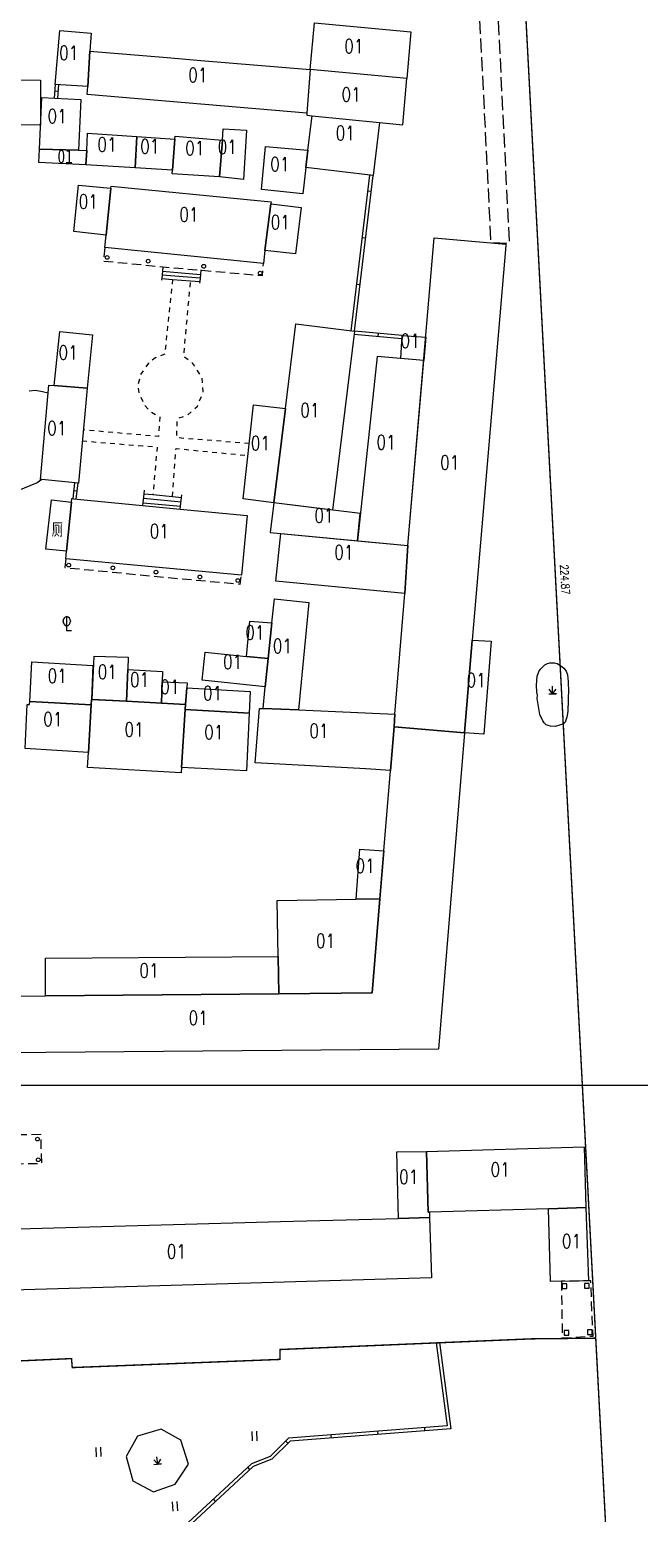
# Model space of a CAD drawing. Extents: x -9390 to -4743, y 24196 to 25839.
# Drawn here: x -8767.4 to -8637.3, y 24904.5 to 25220.8 of the extents above; entities that cross this region are included whole.
import ezdxf
from ezdxf.enums import TextEntityAlignment as Align

# ---------------------------------------------------------------- set-up
doc = ezdxf.new("R2010")
doc.units = 0
doc.header["$MEASUREMENT"] = 0
for name, pattern in [('X0', [4, 3, -1]), ('X5', [3, 2, -1]), ('X6', [2, 1, -1]), ('X87', [7, 5, -2])]:
    doc.linetypes.add(name, pattern=pattern)
doc.layers.get('0').update_dxf_attribs({"linetype": 'CONTINUOUS'})
for name, color, linetype in [('DLDW', 14, 'CONTINUOUS'), ('DLSS', 5, 'CONTINUOUS'), ('DMTZ', 5, 'CONTINUOUS'), ('JMD', 6, 'CONTINUOUS'), ('JZD', 1, 'CONTINUOUS'), ('TK', 7, 'CONTINUOUS'), ('YZH', 2, 'CONTINUOUS'), ('ZBTZ', 5, 'CONTINUOUS')]:
    doc.layers.add(name, color=color, linetype=linetype)
doc.styles.add('HZ', font='rs', dxfattribs={"width": 0.8, "bigfont": 'hztxt'})
doc.styles.add('黑体', font='SIMHEI.TTF', dxfattribs={"width": 0.8})
doc.linetypes.add('X35', pattern='A,2,[4,symbolt.shx,S=1,R=0,X=0,Y=0],2,[28,symbolt.shx,S=1,R=0,X=0,Y=0],1e-11', length=4)
doc.linetypes.add('X4', pattern='A,0,-1e-09,[149,symbolx.shx,S=0.15,R=0,X=0,Y=0],-1.6', length=1.6)

# ---------------------------------------------------------------- blocks, each defined once
blk = doc.blocks.new('GC124')
for p, q in [((0, -0.8), (-0.75, 0.2)), ((0, -0.8), (0, 0.8)), ((0, -0.8), (0.75, 0.2)), ((-0.8, -0.8), (0.75, -0.8)), ((0.8, -0.8), (0, -0.8))]:
    blk.add_line(p, q)
blk = doc.blocks.new('GC520')
for p, q in [((-0.56, -1), (-0.56, 1)), ((0.44, -1), (0.44, 1))]:
    blk.add_line(p, q)
blk = doc.blocks.new('GC143')
for q in [(-0.02, 3), (-0.02, 1.4), (0.73, 0), (0.98, 0)]:
    blk.add_line((-0.02, 0), q)
for centre, start, end in [((0.2, 2), 102.6815, 257.3194), ((-0.25, 2), 282.6804, 77.3204)]:
    blk.add_arc(centre, 1.03, start, end)
for p in [(-0.82, 2), (-0.02, 0), (0.78, 2)]:
    blk.add_point(p)

msp = doc.modelspace()

# ---------------------------------------------------------------- linework, layer by layer
at = {"linetype": 'X0', "const_width": 0.3}
msp.add_lwpolyline([(-8646.63, 24941.87), (-8660.28, 24941.73), (-8713.99, 24939.45), (-8714.01, 24937.34), (-8758.31, 24935.6), (-8758.46, 24937.52), (-8774.93, 24936.79), (-8774.91, 24935.36), (-8848.37, 24932.22), (-8850, 24980.63), (-8885.94, 24979.71), (-8907.55, 24979.15), (-8907.75, 24990.26), (-8971.37, 24988.07), (-8976.12, 25105.44)], dxfattribs=at)
at = {"layer": 'DLDW', "linetype": 'X4'}
for points in [[(-8767.48, 25143.79), (-8766.15, 25143.92), (-8764.63, 25143.66), (-8763.43, 25143.34)], [(-8764.79, 25124.87), (-8765.8, 25124.18), (-8770.11, 25122.4)]]:
    msp.add_lwpolyline(points, dxfattribs=at)
at = {"layer": 'DLSS', "linetype": 'X6', "flags": 128}
for points in [[(-8736.91, 25167.56), (-8738.59, 25151.63), (-8740.49, 25150.93), (-8742.07, 25149.73), (-8743.73, 25147.25), (-8744.3, 25145.03), (-8744.11, 25143.38), (-8742.85, 25140.71), (-8741.46, 25139.25), (-8739.63, 25138.23), (-8739.92, 25134.06), (-8755.97, 25135.46)], [(-8720.58, 25132.56), (-8736.03, 25133.79), (-8735.89, 25137.91), (-8733.93, 25138.48), (-8731.58, 25140.51), (-8730.37, 25143.56), (-8730.62, 25146.67), (-8732.58, 25149.65), (-8734.54, 25151.12), (-8733.05, 25167.24)], [(-8756.17, 25133.13), (-8740.21, 25131.82), (-8741.11, 25121.67)], [(-8736.93, 25121.28), (-8736.16, 25131.5), (-8720.84, 25130.02)]]:
    msp.add_lwpolyline(points, dxfattribs=at)
at = {"layer": 'DMTZ', "linetype": 'X35', "flags": 128}
msp.add_lwpolyline([(-8659.06, 25078.9), (-8659.19, 25079.6), (-8659.25, 25081.06), (-8659.12, 25082.97), (-8658.67, 25084.11), (-8658.35, 25084.55), (-8657.47, 25085.38), (-8656.9, 25085.69), (-8656.45, 25085.82), (-8655.44, 25085.82), (-8654.87, 25085.69), (-8654.11, 25085.25), (-8653.41, 25084.67), (-8652.97, 25084.04), (-8652.66, 25083.28), (-8652.53, 25081.82), (-8652.53, 25081.05), (-8652.47, 25080.36), (-8652.61, 25075.47), (-8652.8, 25074.26), (-8653.18, 25073.18), (-8653.37, 25072.93), (-8653.63, 25072.74), (-8655.27, 25072.23), (-8656.29, 25072.3), (-8656.79, 25072.43), (-8657.17, 25072.62), (-8657.61, 25073), (-8657.93, 25073.44), (-8658.56, 25074.84), (-8659.12, 25078.21), (-8659.06, 25078.9)], dxfattribs=at)
at = {"layer": 'JMD', "linetype": 'CONTINUOUS'}
for points in [[(-8761.97, 25209.11), (-8760.94, 25220.6), (-8754.29, 25220.02), (-8754.55, 25216.21), (-8755.01, 25208.66)], [(-8686.09, 25220.31), (-8686.94, 25210.35), (-8707.58, 25212.28), (-8706.65, 25222.23)], [(-8755.14, 25206.94), (-8755.01, 25208.66), (-8754.55, 25216.21), (-8738.09, 25214.86), (-8730.87, 25214.21), (-8707.58, 25212.28), (-8708.29, 25203.01)], [(-8686.94, 25210.35), (-8707.58, 25212.28), (-8708.29, 25203.01), (-8708.29, 25202.57), (-8707.15, 25202.44), (-8692.78, 25201.02), (-8687.78, 25200.51)], [(-8795.32, 25210.1), (-8765.06, 25210.05), (-8765.07, 25200.45), (-8795.34, 25200.5)], [(-8765.29, 25195.34), (-8764.83, 25206.32), (-8756.47, 25205.93), (-8757, 25195.07)], [(-8708.48, 25191.43), (-8708.04, 25195.07), (-8707.15, 25202.44), (-8692.78, 25201.02), (-8694.13, 25189.7)], [(-8755.42, 25191.96), (-8755.22, 25195.01), (-8755.03, 25198.75), (-8744.52, 25198.04), (-8744.91, 25191.31)], [(-8726.87, 25189.39), (-8726.28, 25197.26), (-8726.09, 25199.67), (-8721.15, 25199.34), (-8721.8, 25188.87)], [(-8765.42, 25192.48), (-8765.29, 25195.34), (-8757, 25195.07), (-8755.22, 25195.01), (-8755.42, 25191.96)], [(-8744.91, 25191.31), (-8744.52, 25198.04), (-8736.41, 25197.46), (-8736.93, 25190.86)], [(-8737, 25190.03), (-8736.93, 25190.86), (-8736.41, 25197.46), (-8736.35, 25198.09), (-8726.28, 25197.26), (-8726.87, 25189.39)], [(-8717.95, 25186.71), (-8717.11, 25195.85), (-8708.04, 25195.07), (-8708.48, 25191.43), (-8709.15, 25185.81)], [(-8757.98, 25177.74), (-8756.95, 25187.65), (-8750.05, 25187), (-8751.08, 25176.97)], [(-8751.34, 25174.37), (-8751.08, 25176.97), (-8750.05, 25187), (-8749.98, 25187.45), (-8718.08, 25184.3), (-8715.86, 25184.1), (-8715.92, 25183.66), (-8717.21, 25173.69), (-8717.53, 25170.96)], [(-8717.21, 25173.69), (-8715.92, 25183.66), (-8709.47, 25182.89), (-8710.69, 25172.99)], [(-8689.66, 25072.15), (-8689.46, 25074.88), (-8687.33, 25100.59), (-8686.68, 25110.81), (-8681.11, 25176.38), (-8665.79, 25175.09), (-8665.79, 25174.77), (-8672.97, 25090.67), (-8674.65, 25070.92)], [(-8715.31, 25119.93), (-8712.83, 25140.01), (-8710.59, 25158.09), (-8698.09, 25156.54), (-8702.81, 25118.38)], [(-8762.16, 25144.93), (-8760.93, 25156.42), (-8753.97, 25155.71), (-8755.13, 25144.35)], [(-8765.11, 25124.87), (-8763.43, 25143.34), (-8763.3, 25144.99), (-8762.16, 25144.93), (-8755.13, 25144.35), (-8757, 25124.1), (-8764.79, 25124.87)], [(-8721.87, 25120.75), (-8719.61, 25140.81), (-8712.83, 25140.01), (-8715.31, 25119.93)], [(-8763.93, 25110.02), (-8762.77, 25120.55), (-8758.47, 25120.1), (-8759.5, 25109.63)], [(-8759.69, 25107.98), (-8759.5, 25109.63), (-8758.47, 25120.1), (-8758.4, 25120.86), (-8757.96, 25120.8), (-8735.29, 25118.61), (-8720.99, 25117.26), (-8722.21, 25104.5)], [(-8714.87, 25103.22), (-8713.84, 25113.38), (-8686.68, 25110.81), (-8687.33, 25100.59)], [(-8717.58, 25076.12), (-8717.13, 25080.69), (-8716.48, 25086.72), (-8715.71, 25094.34), (-8715.19, 25099.48), (-8707.85, 25098.71), (-8710.04, 25075.79)], [(-8721.1, 25087.17), (-8720.39, 25094.73), (-8715.71, 25094.34), (-8716.48, 25086.72)], [(-8730.61, 25082.11), (-8729.97, 25088.07), (-8721.1, 25087.17), (-8716.48, 25086.72), (-8717.13, 25080.69)], [(-8674.65, 25070.92), (-8672.97, 25090.67), (-8668.92, 25090.41), (-8670.47, 25070.6)], [(-8767.35, 25077.58), (-8766.96, 25086.07), (-8753.89, 25085.22), (-8754.23, 25078.02), (-8754.3, 25076.87)], [(-8754.05, 25078.01), (-8754.05, 25078.01), (-8753.65, 25087.21), (-8746.37, 25087.01), (-8746.44, 25084.41), (-8746.7, 25077.62)], [(-8746.7, 25077.62), (-8746.44, 25084.41), (-8739.03, 25083.96), (-8739.1, 25081.8), (-8739.3, 25077.23)], [(-8739.3, 25077.23), (-8739.1, 25081.8), (-8733.78, 25081.54), (-8733.84, 25080.46), (-8734.17, 25076.97)], [(-8734.23, 25075.89), (-8734.17, 25076.97), (-8733.84, 25080.46), (-8720.36, 25079.68), (-8720.56, 25075.11)], [(-8768.38, 25067.55), (-8767.92, 25076.95), (-8767.41, 25076.95), (-8767.35, 25077.58), (-8754.3, 25076.87), (-8754.83, 25066.71)], [(-8755.03, 25063.54), (-8754.83, 25066.71), (-8754.3, 25076.87), (-8754.23, 25078.02), (-8746.7, 25077.62), (-8739.3, 25077.23), (-8734.17, 25076.97), (-8734.23, 25075.89), (-8735.02, 25063.51), (-8735.08, 25062.37)], [(-8735.02, 25063.51), (-8734.23, 25075.89), (-8720.56, 25075.11), (-8721.15, 25062.79)], [(-8719.25, 25064.51), (-8718.34, 25076.12), (-8717.58, 25076.12), (-8710.04, 25075.79), (-8689.46, 25074.88), (-8689.66, 25072.15), (-8690.43, 25062.88), (-8695.69, 25063.21)], [(-8772.34, 25014.8), (-8763.98, 25014.86), (-8714.27, 25015.3), (-8694.32, 25015.47), (-8692.7, 25035.52), (-8691.86, 25045.74), (-8690.43, 25062.88), (-8689.66, 25072.15), (-8674.65, 25070.92), (-8680.16, 25003.45), (-8772.3, 25002.68)], [(-8697.77, 25035.47), (-8696.92, 25046.13), (-8691.86, 25045.74), (-8692.7, 25035.52)], [(-8714.61, 25035.17), (-8697.77, 25035.47), (-8692.7, 25035.52), (-8694.32, 25015.47), (-8714.27, 25015.3), (-8714.38, 25023.24), (-8714.44, 25027.05)], [(-8764.03, 25022.86), (-8754.09, 25022.91), (-8714.38, 25023.24), (-8714.27, 25015.3), (-8763.98, 25014.86)], [(-8689.06, 24981.62), (-8682.73, 24981.68), (-8682.37, 24968.73), (-8682.12, 24968.73), (-8682.06, 24967.59), (-8688.71, 24967.4), (-8688.77, 24970.1)], [(-8682.73, 24981.68), (-8649.1, 24982.65), (-8648.74, 24969.7), (-8656.72, 24969.46), (-8682.12, 24968.73), (-8682.37, 24968.73)], [(-8656.72, 24969.46), (-8648.74, 24969.7), (-8648.19, 24954.08), (-8656.3, 24953.97)], [(-8802.97, 24964.25), (-8713.85, 24966.71), (-8688.71, 24967.4), (-8682.06, 24967.59), (-8681.64, 24954.7), (-8802.49, 24951.17), (-8802.91, 24963.17)]]:
    msp.add_lwpolyline(points, close=True, dxfattribs=at)
at = {"layer": 'JMD', "linetype": 'CONTINUOUS', "flags": 128}
for points in [[(-8687.9, 25155.57), (-8682.91, 25155.25), (-8683.33, 25150.27), (-8688.21, 25150.68)], [(-8697.47, 25111.83), (-8686.68, 25110.81), (-8683.33, 25150.27), (-8693.28, 25151.11)], [(-8715.31, 25119.93), (-8716.1, 25113.59), (-8697.47, 25111.83), (-8696.85, 25117.64)]]:
    msp.add_lwpolyline(points, close=True, dxfattribs=at)
at = {"layer": 'JZD', "linetype": 'X87', "const_width": 0.3, "flags": 128}
msp.add_lwpolyline([(-8667.05, 25327.53), (-8643.32, 24879.42)], dxfattribs=at)
at = {"layer": 'TK', "linetype": 'CONTINUOUS'}
msp.add_line((-9390.01, 24995.79), (-8390.01, 24995.79), dxfattribs=at)
at = {"layer": 'YZH', "linetype": 'X0', "flags": 128}
msp.add_lwpolyline([(-8667.85, 25230.62), (-8665.08, 25175.18), (-8668.95, 25175.35), (-8671.71, 25230.47)], dxfattribs=at)
at = {"layer": 'YZH', "linetype": 'CONTINUOUS', "flags": 128}
for points in [[(-8761.97, 25209.11), (-8762.18, 25206.2)], [(-8761.97, 25209.11), (-8762.18, 25206.2)], [(-8761.27, 25209.06), (-8761.48, 25206.15)], [(-8761.27, 25209.06), (-8761.48, 25206.15)], [(-8761.38, 25207.6), (-8762.08, 25207.65)], [(-8761.38, 25207.6), (-8762.08, 25207.65)], [(-8698.78, 25156.62), (-8694.83, 25189.78)], [(-8698.09, 25156.54), (-8694.13, 25189.7)], [(-8695.23, 25186.41), (-8694.54, 25186.33)], [(-8696.41, 25176.48), (-8695.72, 25176.4)], [(-8739, 25170.25), (-8739.06, 25169.28), (-8739.19, 25167.75), (-8739.26, 25167.37)], [(-8739.19, 25167.75), (-8736.91, 25167.56), (-8733.05, 25167.24), (-8731.09, 25167.11)], [(-8739.13, 25168.52), (-8731.02, 25167.87)], [(-8739.06, 25169.28), (-8730.96, 25168.63)], [(-8730.89, 25169.58), (-8730.96, 25168.63), (-8731.09, 25167.11), (-8731.15, 25166.73)], [(-8697.6, 25166.55), (-8696.9, 25166.47)], [(-8687.96, 25154.87), (-8698.15, 25155.84)], [(-8687.9, 25155.57), (-8698.09, 25156.54)], [(-8693.06, 25155.35), (-8692.99, 25156.05)], [(-8757.83, 25124.18), (-8758.21, 25120.84)], [(-8757.13, 25124.1), (-8757.52, 25120.76)], [(-8743.27, 25119.39), (-8743.21, 25119.96), (-8742.95, 25121.86), (-8742.88, 25122.62)], [(-8757.32, 25122.43), (-8758.02, 25122.51)], [(-8743.21, 25119.96), (-8735.23, 25119.25)], [(-8743.08, 25120.91), (-8735.1, 25120.14)], [(-8742.95, 25121.86), (-8741.11, 25121.67), (-8736.93, 25121.28), (-8734.97, 25121.09)], [(-8735.29, 25118.61), (-8735.23, 25119.25), (-8734.97, 25121.09), (-8734.91, 25121.6)], [(-8680.64, 24940.89), (-8678.32, 24923.17), (-8712.14, 24920.56), (-8716.12, 24916.67), (-8720.1, 24915.12), (-8757.66, 24880.25)], [(-8679.94, 24940.92), (-8677.53, 24922.53), (-8711.83, 24919.89), (-8715.73, 24916.07), (-8719.72, 24914.52), (-8757.03, 24879.88)], [(-8703, 24920.57), (-8703.05, 24921.26)], [(-8693.03, 24921.33), (-8693.08, 24922.03)], [(-8683.06, 24922.1), (-8683.11, 24922.8)], [(-8712.28, 24919.45), (-8712.77, 24919.95)], [(-8720.39, 24913.9), (-8720.87, 24914.41)], [(-8727.72, 24907.09), (-8728.19, 24907.61)]]:
    msp.add_lwpolyline(points, dxfattribs=at)
at = {"layer": 'YZH', "linetype": 'X5', "flags": 128}
for points in [[(-8751.34, 25174.37), (-8751.65, 25171.46), (-8736.78, 25170.04), (-8717.73, 25168.36), (-8717.53, 25170.96)], [(-8759.69, 25107.98), (-8759.89, 25106.14), (-8737.92, 25104.02), (-8722.47, 25102.6), (-8722.21, 25104.5)], [(-8770.72, 24979.06), (-8764.82, 24979.13), (-8764.99, 24985.25), (-8770.79, 24985.18)]]:
    msp.add_lwpolyline(points, dxfattribs=at)
msp.add_lwpolyline([(-8653.95, 24954), (-8653.78, 24941.93), (-8647.2, 24942.33), (-8647.7, 24954.11), (-8648.19, 24954.08)], close=True, dxfattribs=at)
at = {"layer": 'YZH', "linetype": 'CONTINUOUS'}
for points in [[(-8653.79, 24952.48), (-8652.79, 24952.48), (-8652.79, 24953.48), (-8653.79, 24953.48)], [(-8649.01, 24952.55), (-8648.01, 24952.55), (-8648.01, 24953.55), (-8649.01, 24953.55)], [(-8653.38, 24942.5), (-8652.38, 24942.5), (-8652.38, 24943.5), (-8653.38, 24943.5)], [(-8648.4, 24942.62), (-8647.4, 24942.62), (-8647.4, 24943.62), (-8648.4, 24943.62)]]:
    msp.add_lwpolyline(points, close=True, dxfattribs=at)
for centre in [(-8750.86, 25172.24), (-8742.1, 25171.44), (-8730.26, 25170.34), (-8718.21, 25168.9), (-8759.06, 25106.65), (-8749.63, 25106.06), (-8740.45, 25105.16), (-8731.08, 25104.13), (-8722.97, 25103.36), (-8765.74, 24984.31), (-8765.55, 24979.9)]:
    msp.add_circle(centre, 0.4, dxfattribs=at)
at = {"layer": 'ZBTZ', "linetype": 'CONTINUOUS', "flags": 128}
msp.add_lwpolyline([(-8739.34, 24922.48), (-8744.37, 24921.01), (-8746.81, 24916.68), (-8745.38, 24911.47), (-8740.98, 24909.12), (-8736.33, 24910.78), (-8733.53, 24915.04), (-8735.17, 24920.16), (-8739.34, 24922.48)], dxfattribs=at)

# ---------------------------------------------------------------- block references
at = {"layer": 'ZBTZ', "linetype": 'CONTINUOUS'}
for name, p in [('GC143', (-8759.45, 25092.68)), ('GC124', (-8655.82, 25080.02))]:
    msp.add_blockref(name, p, dxfattribs=at)
for name, p, rotation in [('GC520', (-8719.35, 24921), 2.361091808748585), ('GC520', (-8752.61, 24917.61), 2.361091808748585), ('GC124', (-8740.16, 24915.8), 5.718931442046469), ('GC520', (-8736.29, 24906.02), 2.361091808748585)]:
    msp.add_blockref(name, p, dxfattribs=dict(at, rotation=rotation))

# ---------------------------------------------------------------- texts
at = {"layer": 'JMD', "linetype": 'CONTINUOUS', "style": 'HZ', "width": 0.8}
for p in [(-8696.17, 25215.74), (-8757, 25214.37), (-8729.45, 25209.62), (-8759.47, 25200.86), (-8697.99, 25197.26), (-8748.83, 25194.79), (-8739.71, 25194.41), (-8730.11, 25194.03), (-8723.17, 25194.31), (-8711.96, 25190.61), (-8752.82, 25182.63), (-8731.34, 25179.91), (-8711.87, 25178.26), (-8684.16, 25152.96), (-8757.12, 25150.46), (-8705.55, 25138.16), (-8759.54, 25134.36), (-8716.11, 25131.12), (-8689.3, 25131.33), (-8675.72, 25127.02), (-8702.54, 25115.71), (-8737.67, 25112.38), (-8698.3, 25107.88), (-8717.28, 25090.8), (-8711.41, 25087.91), (-8748.76, 25082.41), (-8722.04, 25084.53), (-8759.45, 25081.55), (-8741.88, 25080.74), (-8735.43, 25079.22), (-8670.07, 25080.62), (-8726.31, 25077.88), (-8760.39, 25072.29), (-8743.06, 25070.13), (-8726.05, 25069.54), (-8703.62, 25069.84), (-8693.77, 25041.06), (-8702.21, 25025.06), (-8739.87, 25018.76), (-8729.38, 25008.63), (-8684.47, 24974.78), (-8664.97, 24976.3), (-8734.03, 24958.87)]:
    msp.add_text('01', height=3, dxfattribs=at).set_placement(p, align=Align.RIGHT)
at = {"layer": 'JMD', "linetype": 'CONTINUOUS', "width": 0.8}
for s, style, p in [('01', 'HZ', (-8698.81, 25206.99)), ('01', '黑体', (-8759.82, 25193.76)), ('厕', 'HZ', (-8761.47, 25114.23)), ('01', 'HZ', (-8651.8, 24962.55))]:
    msp.add_text(s, height=3, dxfattribs=dict(at, style=style)).set_placement(p, align=Align.MIDDLE)
at = {"layer": 'JZD', "color": 7, "linetype": 'CONTINUOUS', "style": 'HZ', "width": 0.8}
msp.add_text('224.87', height=1.7, rotation=273.0307, dxfattribs=at).set_placement((-8653.19, 25103.58), align=Align.MIDDLE)

doc.saveas('drawing.dxf')
